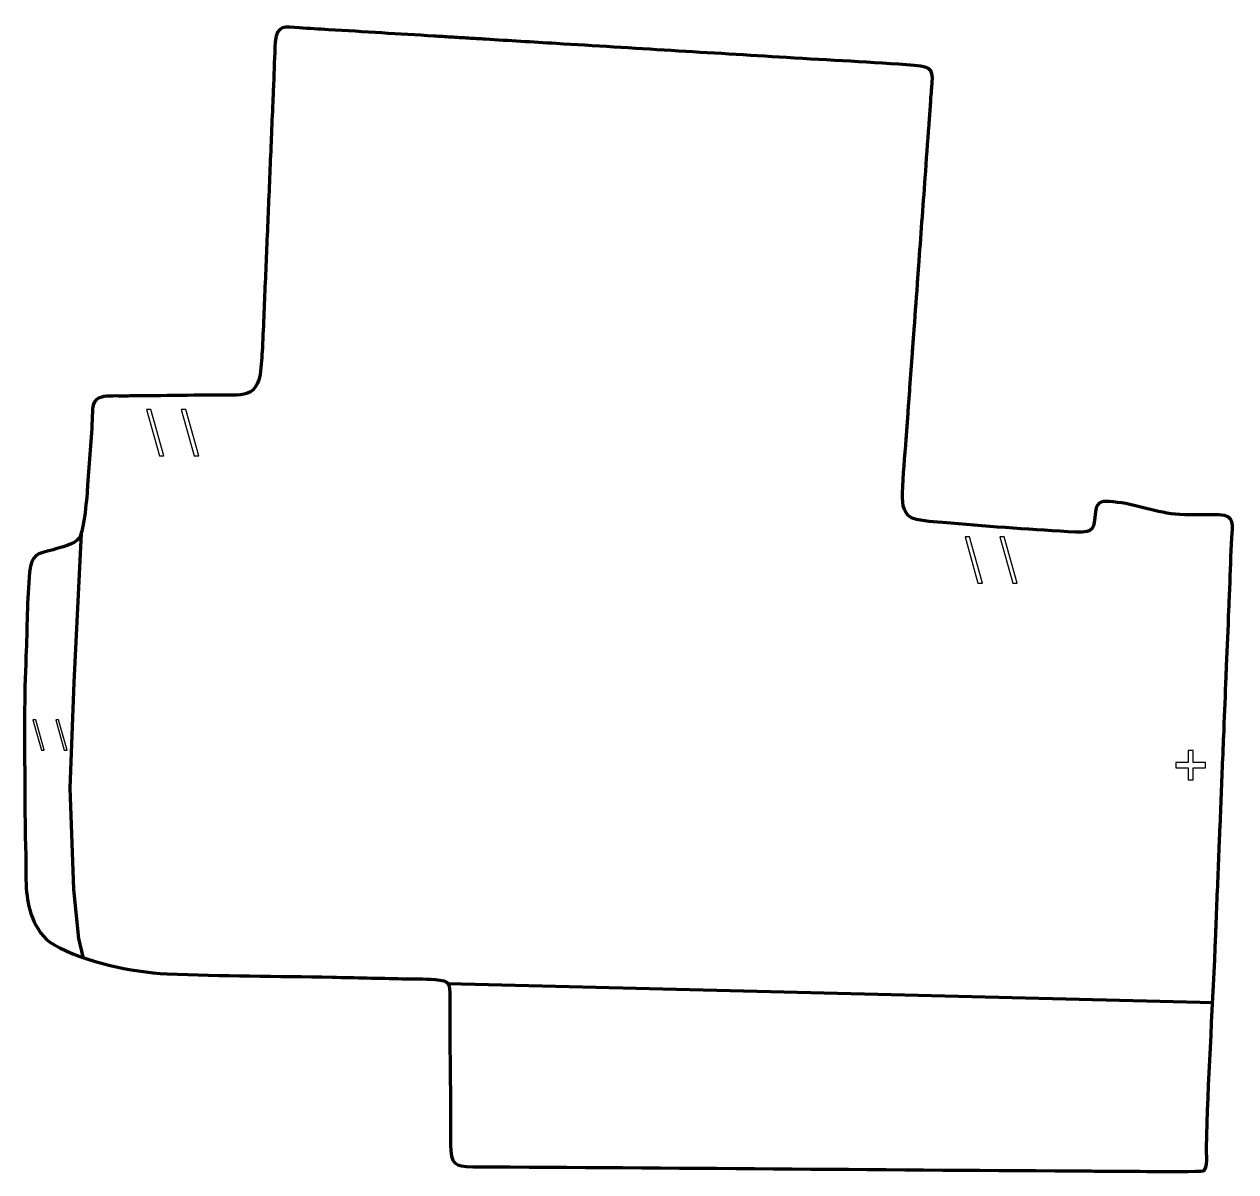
# Model space of a CAD drawing. Header units: millimetres. Extents: x 1321 to 2004, y 239 to 886.
import ezdxf

# ---------------------------------------------------------------- set-up
doc = ezdxf.new("R2010")
doc.units = ezdxf.units.MM
doc.header["$MEASUREMENT"] = 0
doc.layers.add('layer 2', color=7, linetype='Continuous')
doc.layers.add('layer 3', color=7, linetype='Continuous')

msp = doc.modelspace()

# ---------------------------------------------------------------- linework, layer by layer
at = {"layer": 'layer 2', "color": 142}
for points, knots in [([(1396.9028, 642.432), (1396.9028, 642.432), (1389.5993, 668.5412), (1389.5993, 668.5412), (1389.5993, 668.5412), (1389.5993, 668.5412), (1392.0809, 668.5412), (1392.0809, 668.5412), (1392.0809, 668.5412), (1392.0809, 668.5412), (1399.3844, 642.432), (1399.3844, 642.432), (1399.3844, 642.432), (1399.3844, 642.432), (1396.9028, 642.432), (1396.9028, 642.432)], [0, 0, 0, 0, 0.2, 0.2, 0.2, 0.2, 0.4, 0.4, 0.4, 0.4, 0.6, 0.6, 0.6, 0.6, 1, 1, 1, 1]), ([(1416.5082, 642.432), (1416.5082, 642.432), (1409.2047, 668.5412), (1409.2047, 668.5412), (1409.2047, 668.5412), (1409.2047, 668.5412), (1411.6863, 668.5412), (1411.6863, 668.5412), (1411.6863, 668.5412), (1411.6863, 668.5412), (1418.9898, 642.432), (1418.9898, 642.432), (1418.9898, 642.432), (1418.9898, 642.432), (1416.5082, 642.432), (1416.5082, 642.432)], [0, 0, 0, 0, 0.2, 0.2, 0.2, 0.2, 0.4, 0.4, 0.4, 0.4, 0.6, 0.6, 0.6, 0.6, 1, 1, 1, 1]), ([(1858.3971, 570.8086), (1858.3971, 570.8086), (1851.0936, 596.9178), (1851.0936, 596.9178), (1851.0936, 596.9178), (1851.0936, 596.9178), (1853.5752, 596.9178), (1853.5752, 596.9178), (1853.5752, 596.9178), (1853.5752, 596.9178), (1860.8787, 570.8086), (1860.8787, 570.8086), (1860.8787, 570.8086), (1860.8787, 570.8086), (1858.3971, 570.8086), (1858.3971, 570.8086)], [0, 0, 0, 0, 0.2, 0.2, 0.2, 0.2, 0.4, 0.4, 0.4, 0.4, 0.6, 0.6, 0.6, 0.6, 1, 1, 1, 1]), ([(1878.0025, 570.8086), (1878.0025, 570.8086), (1870.699, 596.9178), (1870.699, 596.9178), (1870.699, 596.9178), (1870.699, 596.9178), (1873.1806, 596.9178), (1873.1806, 596.9178), (1873.1806, 596.9178), (1873.1806, 596.9178), (1880.4841, 570.8086), (1880.4841, 570.8086), (1880.4841, 570.8086), (1880.4841, 570.8086), (1878.0025, 570.8086), (1878.0025, 570.8086)], [0, 0, 0, 0, 0.2, 0.2, 0.2, 0.2, 0.4, 0.4, 0.4, 0.4, 0.6, 0.6, 0.6, 0.6, 1, 1, 1, 1]), ([(1330.2915, 476.5076), (1330.2915, 476.5076), (1325.5, 493.6366), (1325.5, 493.6366), (1325.5, 493.6366), (1325.5, 493.6366), (1327.1281, 493.6366), (1327.1281, 493.6366), (1327.1281, 493.6366), (1327.1281, 493.6366), (1331.9195, 476.5076), (1331.9195, 476.5076), (1331.9195, 476.5076), (1331.9195, 476.5076), (1330.2915, 476.5076), (1330.2915, 476.5076)], [0, 0, 0, 0, 0.2, 0.2, 0.2, 0.2, 0.4, 0.4, 0.4, 0.4, 0.6, 0.6, 0.6, 0.6, 1, 1, 1, 1]), ([(1343.1537, 476.5076), (1343.1537, 476.5076), (1338.3622, 493.6366), (1338.3622, 493.6366), (1338.3622, 493.6366), (1338.3622, 493.6366), (1339.9903, 493.6366), (1339.9903, 493.6366), (1339.9903, 493.6366), (1339.9903, 493.6366), (1344.7817, 476.5076), (1344.7817, 476.5076), (1344.7817, 476.5076), (1344.7817, 476.5076), (1343.1537, 476.5076), (1343.1537, 476.5076)], [0, 0, 0, 0, 0.2, 0.2, 0.2, 0.2, 0.4, 0.4, 0.4, 0.4, 0.6, 0.6, 0.6, 0.6, 1, 1, 1, 1]), ([(1976.8752, 459.7923), (1976.8752, 459.7923), (1976.8752, 466.7077), (1976.8752, 466.7077), (1976.8752, 466.7077), (1976.8752, 466.7077), (1969.995, 466.7077), (1969.995, 466.7077), (1969.995, 466.7077), (1969.995, 466.7077), (1969.995, 469.6009), (1969.995, 469.6009), (1969.995, 469.6009), (1969.995, 469.6009), (1976.8752, 469.6009), (1976.8752, 469.6009), (1976.8752, 469.6009), (1976.8752, 469.6009), (1976.8752, 476.481), (1976.8752, 476.481), (1976.8752, 476.481), (1976.8752, 476.481), (1979.8036, 476.481), (1979.8036, 476.481), (1979.8036, 476.481), (1979.8036, 476.481), (1979.8036, 469.6009), (1979.8036, 469.6009), (1979.8036, 469.6009), (1979.8036, 469.6009), (1986.6837, 469.6009), (1986.6837, 469.6009), (1986.6837, 469.6009), (1986.6837, 469.6009), (1986.6837, 466.7077), (1986.6837, 466.7077), (1986.6837, 466.7077), (1986.6837, 466.7077), (1979.8036, 466.7077), (1979.8036, 466.7077), (1979.8036, 466.7077), (1979.8036, 466.7077), (1979.8036, 459.7923), (1979.8036, 459.7923), (1979.8036, 459.7923), (1979.8036, 459.7923), (1976.8752, 459.7923), (1976.8752, 459.7923)], [0, 0, 0, 0, 0.07692308, 0.07692308, 0.07692308, 0.07692308, 0.15384615, 0.15384615, 0.15384615, 0.15384615, 0.23076923, 0.23076923, 0.23076923, 0.23076923, 0.30769231, 0.30769231, 0.30769231, 0.30769231, 0.38461538, 0.38461538, 0.38461538, 0.38461538, 0.46153846, 0.46153846, 0.46153846, 0.46153846, 0.53846154, 0.53846154, 0.53846154, 0.53846154, 0.61538462, 0.61538462, 0.61538462, 0.61538462, 0.69230769, 0.69230769, 0.69230769, 0.69230769, 0.76923077, 0.76923077, 0.76923077, 0.76923077, 0.84615385, 0.84615385, 0.84615385, 0.84615385, 1, 1, 1, 1])]:
    msp.add_open_spline(points, degree=3, knots=knots, dxfattribs=at)
at = {"layer": 'layer 2', "color": 142, "lineweight": 158}
msp.add_open_spline([(1352.6953, 598.6819), (1352.6953, 598.6819), (1348.5495, 514.7097), (1348.5495, 514.7097), (1348.5495, 514.7097), (1348.5495, 514.7097), (1346.4325, 455.0824), (1346.4325, 455.0824), (1346.4325, 455.0824), (1346.4325, 455.0824), (1348.3729, 398.2776), (1348.3729, 398.2776), (1348.3729, 398.2776), (1348.3729, 398.2776), (1351.1955, 370.4044), (1351.1955, 370.4044), (1351.1955, 370.4044), (1351.1955, 370.4044), (1353.7624, 360.0946), (1353.7624, 360.0946)], degree=3, knots=[0, 0, 0, 0, 0.16666667, 0.16666667, 0.16666667, 0.16666667, 0.33333333, 0.33333333, 0.33333333, 0.33333333, 0.5, 0.5, 0.5, 0.5, 0.66666667, 0.66666667, 0.66666667, 0.66666667, 1, 1, 1, 1], dxfattribs=at)
msp.add_open_spline([(1559.7158, 345.0897), (1559.7158, 345.0897), (1991.2174, 334.2496), (1991.2174, 334.2496)], degree=3, dxfattribs=at)
at = {"layer": 'layer 3', "color": 22, "lineweight": 158}
msp.add_open_spline([(1926.4264, 239.336), (1926.4264, 239.336), (1925.9264, 239.3384), (1925.9264, 239.3384), (1925.9264, 239.3384), (1925.9264, 239.3384), (1925.4259, 239.3417), (1925.4259, 239.3417), (1925.4259, 239.3417), (1921.1078, 239.372), (1916.7896, 239.4009), (1912.4713, 239.4257), (1912.4713, 239.4257), (1799.4801, 240.0682), (1686.4892, 241.2159), (1573.4986, 241.7601), (1573.4986, 241.7601), (1563.3188, 241.8295), (1561.1484, 243.4976), (1561.0114, 254.1226), (1561.0114, 254.1226), (1560.9523, 258.7068), (1561.0949, 263.3566), (1561.0584, 267.9814), (1561.0584, 267.9814), (1560.8765, 291.0774), (1560.5238, 314.2436), (1560.5434, 337.3327), (1560.5434, 337.3327), (1560.5498, 344.8056), (1560.8328, 346.6989), (1552.3142, 347.3055), (1552.3142, 347.3055), (1546.1273, 347.728), (1539.9347, 347.6437), (1533.7385, 347.768), (1533.7385, 347.768), (1520.5895, 348.0471), (1507.4404, 348.3262), (1494.2913, 348.6052), (1494.2913, 348.6052), (1463.3454, 349.2514), (1432.1478, 349.1857), (1401.2493, 350.4933), (1401.2493, 350.4933), (1380.6724, 351.6558), (1355.352, 356.8542), (1337.2676, 366.9471), (1337.2676, 366.9471), (1331.2682, 370.2953), (1327.6461, 376.3628), (1325.102, 382.5594), (1325.102, 382.5594), (1322.9137, 387.8893), (1322.2465, 392.9166), (1321.8066, 398.6055), (1321.8066, 398.6055), (1321.3594, 405.2939), (1321.6354, 412.0473), (1321.444, 418.7542), (1321.444, 418.7542), (1320.9908, 432.7253), (1321.0016, 446.6879), (1320.9358, 460.6637), (1320.9358, 460.6637), (1320.9358, 460.6637), (1320.9327, 461.1614), (1320.9327, 461.1614), (1320.9327, 461.1614), (1320.6855, 484.1697), (1320.6287, 506.5745), (1321.6178, 529.5865), (1321.6178, 529.5865), (1322.2611, 545.2851), (1322.272, 561.3545), (1323.5838, 576.9776), (1323.5838, 576.9776), (1325.1618, 587.3322), (1327.4577, 587.1735), (1336.8819, 589.5981), (1336.8819, 589.5981), (1340.6583, 590.5697), (1349.5363, 592.8407), (1351.6065, 596.0092), (1351.6065, 596.0092), (1354.469, 600.8206), (1355.9273, 619.6203), (1356.3944, 626.2239), (1356.3944, 626.2239), (1357.3097, 639.1334), (1358.4958, 652.3734), (1359.0137, 665.2742), (1359.0137, 665.2742), (1359.2031, 669.991), (1358.6842, 674.1047), (1364.3287, 675.629), (1364.3287, 675.629), (1367.3311, 676.4399), (1373.39, 676.1852), (1376.7087, 676.1962), (1376.7087, 676.1962), (1379.8857, 676.2196), (1383.0624, 676.2416), (1386.2393, 676.2757), (1386.2393, 676.2757), (1396.2617, 676.3859), (1406.2842, 676.4961), (1416.3066, 676.6064), (1416.3066, 676.6064), (1424.2938, 676.6951), (1432.26, 676.703), (1440.2388, 676.7702), (1440.2388, 676.7702), (1446.77, 676.8252), (1450.661, 678.8748), (1452.9345, 685.2798), (1452.9345, 685.2798), (1454.1317, 688.6526), (1454.3287, 695.5248), (1454.6203, 699.3603), (1454.6203, 699.3603), (1454.7095, 700.5335), (1454.7987, 701.7066), (1454.8879, 702.8798), (1454.8879, 702.8798), (1454.8879, 702.8798), (1454.9262, 703.3826), (1454.9262, 703.3826), (1454.9262, 703.3826), (1455.2067, 710.0436), (1455.4871, 716.7047), (1455.7677, 723.3658), (1455.7677, 723.3658), (1456.3076, 736.1883), (1456.8476, 749.0109), (1457.3876, 761.8335), (1457.3876, 761.8335), (1457.6681, 768.4945), (1457.9487, 775.1556), (1458.2291, 781.8167), (1458.2291, 781.8167), (1458.7902, 795.1387), (1459.3511, 808.4609), (1459.9122, 821.7831), (1459.9122, 821.7831), (1460.1926, 828.4441), (1460.4732, 835.1052), (1460.7537, 841.7663), (1460.7537, 841.7663), (1460.8939, 845.0968), (1461.0343, 848.4274), (1461.1745, 851.7579), (1461.1745, 851.7579), (1461.5075, 859.723), (1461.6933, 867.8283), (1462.1866, 875.7696), (1462.1866, 875.7696), (1462.9611, 885.7809), (1467.6412, 884.2176), (1475.9328, 883.6949), (1475.9328, 883.6949), (1481.369, 883.3523), (1486.8116, 883.0292), (1492.2492, 882.6975), (1492.2492, 882.6975), (1502.2358, 882.0893), (1512.2225, 881.4812), (1522.2091, 880.873), (1522.2091, 880.873), (1532.0293, 880.2751), (1541.8495, 879.677), (1551.6697, 879.079), (1551.6697, 879.079), (1554.8321, 878.8865), (1557.9945, 878.6938), (1561.157, 878.5012), (1561.157, 878.5012), (1564.4859, 878.2986), (1567.8147, 878.0959), (1571.1436, 877.8931), (1571.1436, 877.8931), (1574.3061, 877.7005), (1577.4685, 877.508), (1580.6309, 877.3154), (1580.6309, 877.3154), (1593.9464, 876.5046), (1607.262, 875.6937), (1620.5774, 874.8828), (1620.5774, 874.8828), (1663.8529, 872.2475), (1707.1283, 869.6123), (1750.4038, 866.977), (1750.4038, 866.977), (1774.4624, 865.5143), (1798.6218, 864.2987), (1822.6536, 862.5784), (1822.6536, 862.5784), (1832.8898, 861.8457), (1833.3888, 859.4284), (1832.36, 849.8463), (1832.36, 849.8463), (1831.9841, 846.3457), (1831.8118, 842.806), (1831.5623, 839.293), (1831.5623, 839.293), (1831.5623, 839.293), (1831.5496, 839.1192), (1831.5496, 839.1192), (1831.5496, 839.1192), (1831.3079, 835.7952), (1831.0662, 832.4712), (1830.8245, 829.147), (1830.8245, 829.147), (1830.0995, 819.1749), (1829.3744, 809.2028), (1828.6494, 799.2307), (1828.6494, 799.2307), (1827.441, 782.6104), (1826.2326, 765.9902), (1825.0242, 749.3699), (1825.0242, 749.3699), (1824.7825, 746.0459), (1824.5409, 742.7218), (1824.2992, 739.3978), (1824.2992, 739.3978), (1823.5983, 729.758), (1822.8974, 720.1184), (1822.1966, 710.4786), (1822.1966, 710.4786), (1821.9549, 707.1546), (1821.7132, 703.8305), (1821.4716, 700.5065), (1821.4716, 700.5065), (1821.0003, 694.0245), (1820.529, 687.5427), (1820.0578, 681.0608), (1820.0578, 681.0608), (1819.8402, 678.0691), (1819.6227, 675.0775), (1819.4052, 672.0858), (1819.4052, 672.0858), (1819.1636, 668.7618), (1818.9218, 665.4378), (1818.6802, 662.1137), (1818.6802, 662.1137), (1818.4385, 658.7897), (1818.1968, 655.4657), (1817.9551, 652.1416), (1817.9551, 652.1416), (1817.2184, 642.1053), (1816.082, 631.5249), (1815.808, 621.5224), (1815.808, 621.5224), (1815.7291, 614.7), (1816.1228, 608.3318), (1823.752, 606.582), (1823.752, 606.582), (1829.7861, 605.3735), (1836.8877, 605.1384), (1843.1159, 604.5346), (1843.1159, 604.5346), (1866.4334, 602.3215), (1890.111, 600.9599), (1913.503, 599.4664), (1913.503, 599.4664), (1924.5306, 599.1583), (1923.4744, 601.2556), (1924.6531, 610.9038), (1924.6531, 610.9038), (1925.6388, 617.6542), (1928.8353, 616.9203), (1934.6604, 616.5093), (1934.6604, 616.5093), (1947.6068, 615.521), (1958.8602, 610.1047), (1972.2981, 609.3803), (1972.2981, 609.3803), (1979.7335, 609.0266), (1986.9945, 609.3352), (1994.3757, 609.1666), (1994.3757, 609.1666), (2003.76, 608.9522), (2001.9112, 603.3777), (2001.5311, 596.1786), (2001.5311, 596.1786), (2001.0296, 586.6812), (2000.785, 577.164), (2000.3996, 567.6604), (2000.3996, 567.6604), (2000.2565, 564.1606), (2000.1114, 560.6609), (1999.9648, 557.1612), (1999.9648, 557.1612), (1999.9439, 556.6634), (1999.9232, 556.1656), (1999.9025, 555.6677), (1999.9025, 555.6677), (1999.4674, 545.1755), (1999.0121, 534.683), (1998.5867, 524.1907), (1998.5867, 524.1907), (1998.4523, 520.8613), (1998.3179, 517.532), (1998.1834, 514.2028), (1998.1834, 514.2028), (1997.78, 504.2148), (1997.3767, 494.2268), (1996.9733, 484.2389), (1996.9733, 484.2389), (1996.8389, 480.9096), (1996.7045, 477.5802), (1996.57, 474.2509), (1996.57, 474.2509), (1996.0322, 460.9336), (1995.4944, 447.6164), (1994.9567, 434.2991), (1994.9567, 434.2991), (1994.829, 431.1363), (1994.7012, 427.9734), (1994.5735, 424.8106), (1994.5735, 424.8106), (1994.0358, 411.4933), (1993.4979, 398.1761), (1992.9601, 384.8587), (1992.9601, 384.8587), (1992.8324, 381.6959), (1992.7047, 378.5331), (1992.577, 375.3702), (1992.577, 375.3702), (1992.4425, 372.0409), (1992.3096, 368.7115), (1992.1736, 365.3823), (1992.1736, 365.3823), (1990.6006, 327.7167), (1988.1021, 290.0371), (1987.2623, 252.3505), (1987.2623, 252.3505), (1987.2066, 249.8535), (1988.1628, 240.3953), (1985.5258, 239.464), (1985.5258, 239.464), (1984.0176, 238.9314), (1961.2439, 239.1472), (1957.7105, 239.1581), (1957.7105, 239.1581), (1947.2798, 239.178), (1936.8554, 239.282), (1926.4264, 239.336)], degree=3, knots=[0, 0, 0, 0, 0.01136364, 0.01136364, 0.01136364, 0.01136364, 0.02272727, 0.02272727, 0.02272727, 0.02272727, 0.03409091, 0.03409091, 0.03409091, 0.03409091, 0.04545455, 0.04545455, 0.04545455, 0.04545455, 0.05681818, 0.05681818, 0.05681818, 0.05681818, 0.06818182, 0.06818182, 0.06818182, 0.06818182, 0.07954545, 0.07954545, 0.07954545, 0.07954545, 0.09090909, 0.09090909, 0.09090909, 0.09090909, 0.10227273, 0.10227273, 0.10227273, 0.10227273, 0.11363636, 0.11363636, 0.11363636, 0.11363636, 0.125, 0.125, 0.125, 0.125, 0.13636364, 0.13636364, 0.13636364, 0.13636364, 0.14772727, 0.14772727, 0.14772727, 0.14772727, 0.15909091, 0.15909091, 0.15909091, 0.15909091, 0.17045455, 0.17045455, 0.17045455, 0.17045455, 0.18181818, 0.18181818, 0.18181818, 0.18181818, 0.19318182, 0.19318182, 0.19318182, 0.19318182, 0.20454545, 0.20454545, 0.20454545, 0.20454545, 0.21590909, 0.21590909, 0.21590909, 0.21590909, 0.22727273, 0.22727273, 0.22727273, 0.22727273, 0.23863636, 0.23863636, 0.23863636, 0.23863636, 0.25, 0.25, 0.25, 0.25, 0.26136364, 0.26136364, 0.26136364, 0.26136364, 0.27272727, 0.27272727, 0.27272727, 0.27272727, 0.28409091, 0.28409091, 0.28409091, 0.28409091, 0.29545455, 0.29545455, 0.29545455, 0.29545455, 0.30681818, 0.30681818, 0.30681818, 0.30681818, 0.31818182, 0.31818182, 0.31818182, 0.31818182, 0.32954545, 0.32954545, 0.32954545, 0.32954545, 0.34090909, 0.34090909, 0.34090909, 0.34090909, 0.35227273, 0.35227273, 0.35227273, 0.35227273, 0.36363636, 0.36363636, 0.36363636, 0.36363636, 0.375, 0.375, 0.375, 0.375, 0.38636364, 0.38636364, 0.38636364, 0.38636364, 0.39772727, 0.39772727, 0.39772727, 0.39772727, 0.40909091, 0.40909091, 0.40909091, 0.40909091, 0.42045455, 0.42045455, 0.42045455, 0.42045455, 0.43181818, 0.43181818, 0.43181818, 0.43181818, 0.44318182, 0.44318182, 0.44318182, 0.44318182, 0.45454545, 0.45454545, 0.45454545, 0.45454545, 0.46590909, 0.46590909, 0.46590909, 0.46590909, 0.47727273, 0.47727273, 0.47727273, 0.47727273, 0.48863636, 0.48863636, 0.48863636, 0.48863636, 0.5, 0.5, 0.5, 0.5, 0.51136364, 0.51136364, 0.51136364, 0.51136364, 0.52272727, 0.52272727, 0.52272727, 0.52272727, 0.53409091, 0.53409091, 0.53409091, 0.53409091, 0.54545455, 0.54545455, 0.54545455, 0.54545455, 0.55681818, 0.55681818, 0.55681818, 0.55681818, 0.56818182, 0.56818182, 0.56818182, 0.56818182, 0.57954545, 0.57954545, 0.57954545, 0.57954545, 0.59090909, 0.59090909, 0.59090909, 0.59090909, 0.60227273, 0.60227273, 0.60227273, 0.60227273, 0.61363636, 0.61363636, 0.61363636, 0.61363636, 0.625, 0.625, 0.625, 0.625, 0.63636364, 0.63636364, 0.63636364, 0.63636364, 0.64772727, 0.64772727, 0.64772727, 0.64772727, 0.65909091, 0.65909091, 0.65909091, 0.65909091, 0.67045455, 0.67045455, 0.67045455, 0.67045455, 0.68181818, 0.68181818, 0.68181818, 0.68181818, 0.69318182, 0.69318182, 0.69318182, 0.69318182, 0.70454545, 0.70454545, 0.70454545, 0.70454545, 0.71590909, 0.71590909, 0.71590909, 0.71590909, 0.72727273, 0.72727273, 0.72727273, 0.72727273, 0.73863636, 0.73863636, 0.73863636, 0.73863636, 0.75, 0.75, 0.75, 0.75, 0.76136364, 0.76136364, 0.76136364, 0.76136364, 0.77272727, 0.77272727, 0.77272727, 0.77272727, 0.78409091, 0.78409091, 0.78409091, 0.78409091, 0.79545455, 0.79545455, 0.79545455, 0.79545455, 0.80681818, 0.80681818, 0.80681818, 0.80681818, 0.81818182, 0.81818182, 0.81818182, 0.81818182, 0.82954545, 0.82954545, 0.82954545, 0.82954545, 0.84090909, 0.84090909, 0.84090909, 0.84090909, 0.85227273, 0.85227273, 0.85227273, 0.85227273, 0.86363636, 0.86363636, 0.86363636, 0.86363636, 0.875, 0.875, 0.875, 0.875, 0.88636364, 0.88636364, 0.88636364, 0.88636364, 0.89772727, 0.89772727, 0.89772727, 0.89772727, 0.90909091, 0.90909091, 0.90909091, 0.90909091, 0.92045455, 0.92045455, 0.92045455, 0.92045455, 0.93181818, 0.93181818, 0.93181818, 0.93181818, 0.94318182, 0.94318182, 0.94318182, 0.94318182, 0.95454545, 0.95454545, 0.95454545, 0.95454545, 0.96590909, 0.96590909, 0.96590909, 0.96590909, 0.97727273, 0.97727273, 0.97727273, 0.97727273, 1, 1, 1, 1], dxfattribs=at)

doc.saveas('drawing.dxf')
